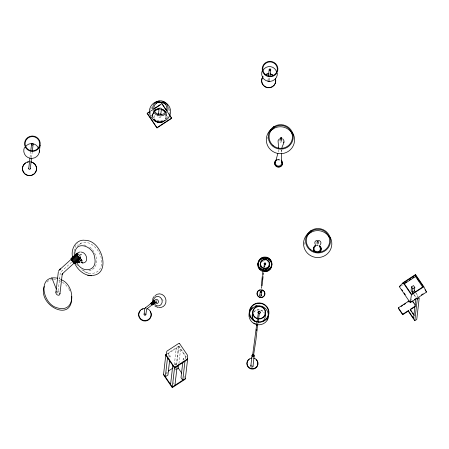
<?xml version="1.0" encoding="UTF-8"?>
<svg xmlns="http://www.w3.org/2000/svg" width="449" height="449" viewBox="0 0 449 449"><rect width="100%" height="100%" fill="white"/><g stroke="black" fill="none" stroke-linecap="round" stroke-linejoin="round"><path stroke-width="0.34" stroke-dasharray="2.25 1.68" d="M281.259 150.87L281.276 152.205M278.683 149.775L278.228 151.998M281.259 150.875L281.388 149.865M74.107 251.872L74.063 255.038M74.169 251.26L74.366 249.414L75.791 245.693L77.318 243.773M165.782 113.9L165.849 117.312M30.032 157.358L30.678 151.813M31.576 157.666L32.216 152.116M152.873 115.786L152.868 115.859A6.589 6.454 6.6 0 0 153.541 118.575M166.046 115.567L166.04 115.64A6.589 6.454 6.6 0 1 165.226 118.884M168.151 355.529L168.386 353.492L170.137 356.063L169.823 358.773M174.335 364.655L176.216 348.385L177.967 350.95L176.395 364.509M175.228 365.116L175.385 363.763L173.819 364.784M176.002 367.899L175.767 369.937L175.071 368.91M176.71 364.986L178.898 346.061L167.09 353.767M178.927 363.488L180.577 349.249L177.967 350.95M183.057 360.008L183.214 358.65L185.824 356.949L178.825 346.684L166.298 354.856M185.589 358.981L185.824 356.949M267.93 80.567L268.328 77.116M269.552 80.18L269.866 77.419M156.016 300.841L156.28 300.156M80.736 255.503L81.089 254.572L80.865 254.869L82.038 253.825L80.04 254.723M154.995 115.449L153.732 118.379L152.121 116.549M80.253 260.656L80.82 260.291M77.2 246.428C86.477 234.743 102.467 250.564 101.446 261.868C102.524 274.317 87.903 276.915 81.146 268.794M71.587 262.188L60.334 272.324L57.927 293.13L57.062 290.969L56.58 291.154M47.033 282.073L48.52 280.777L51.629 279.564M150.146 111.257L151.908 110.106M150.696 111.172L151.874 110.403M168.571 357.084L170.137 356.063M165.776 373.321L167.477 372.21M401.008 286.007L402.747 284.868M416.902 297.008L417.879 296.368L416.032 293.652M79.271 244.548L81.931 242.92M88.891 270.747C100.946 268.794 97.253 250.997 88.678 246.523M57.012 290.969L58.55 291.294L59.425 292.153M53.392 279.486L55.154 279.401L57.624 279.991M159.889 109.275L161.028 109.404M83.862 244.991L85.922 245.283M80.248 260.717L82.077 261.481L81.303 259.292M88.644 273.295L85.288 271.785L82.156 269.338M59.055 278.554L60.868 279.497M58.853 280.288L61.872 281.86M80.416 259.595L83.087 261.037L81.718 259.949M62.478 282.168L65.779 284.919L68.529 288.342M156.718 302.688L155.966 301.52M415.914 292.939L418.137 296.194M414.332 294.757L416.178 297.474M413.703 294.387L415.926 297.642M411.413 299.326L412.143 300.392M167.791 112.25L168.976 113.984M167.758 112.553L168.942 114.282M178.898 346.061L186.419 357.095M183.214 358.65L184.264 360.193M175.385 363.763L176.081 364.79M183.978 376.447L184.674 377.474M166.54 372.99L167.241 374.017M173.185 382.744L173.886 383.772M76.341 263.63L78.289 267.161M68.815 288.898L70.252 291.659M81.353 259.5L82.032 261.34L81.218 259.051M80.893 258.691L81.819 261.211L81.19 259.432M80.32 259.696L80.792 260.992L80.354 259.758M80.169 259.702L80.612 260.948M155.971 301.913L156.224 302.817M156.022 301.358L156.409 302.755M155.971 301.408L156.112 301.908M178.247 346.488A0.786 0.769 6.6 0 1 179.336 346.701M253.646 312.392A6.235 6.112 6.6 0 1 264.399 313.453M253.702 311.746A6.6 6.466 6.6 0 1 264.467 312.801M261.975 261.778A4.456 4.367 6.6 0 1 265.236 260.813M267.396 261.61A4.456 4.367 6.6 0 1 268.249 262.396M264.034 260.594A4.715 4.619 6.6 0 1 265.264 260.56M162.678 299.32A5.018 4.557 75.1 0 1 162.993 300.589M317.05 244.918A3.929 3.85 6.6 0 1 318.072 244.991M304.36 244.503A13.358 13.088 6.6 0 1 304.383 242.449M316.006 245.423A3.929 3.85 6.6 0 1 318.032 245.3M316.988 245.704A3.143 3.081 6.6 0 1 317.808 245.76M281.529 141.345A0.786 0.769 6.6 0 1 280.793 142.165L280.591 142.148A0.786 0.769 6.6 0 1 280.154 140.885M267.138 138.601A13.358 13.088 6.6 0 1 267.335 137.242M277.482 160.113A3.143 3.081 6.6 0 1 280.569 160.72M277.342 159.361A3.929 3.85 6.6 0 1 280.344 159.563M277.308 159.676A3.929 3.85 6.6 0 1 280.305 159.878M268.109 80.208A0.786 0.769 6.6 0 1 269.349 80.292M168.953 108.658A9.429 9.238 6.6 0 1 167.039 117.694M166.613 118.132A9.429 9.238 6.6 0 1 165.176 119.266M162.959 120.304A9.429 9.238 6.6 0 1 154.203 118.772M150.881 113.793A9.429 9.238 6.6 0 1 150.774 109.595M150.92 109.012A9.429 9.238 6.6 0 1 151.588 107.322M166.237 113.844A7.072 6.931 6.6 0 1 165.647 119.114M160.95 116.875A1.97 1.931 6.6 0 1 157.605 116.212M159.339 113.67A1.97 1.931 6.6 0 1 159.85 113.704M166.253 113.692A7.072 6.931 6.6 0 1 165.664 118.963M152.682 117.503A7.072 6.931 6.6 0 1 152.402 115.719M281.282 150.533L281.237 151.218L281.282 150.533"/><path stroke-width="0.67" d="M253.685 355.58L253.034 356.046L252.602 355.423L256.564 325.486M260.661 291.569C262.368 291.861 259.741 291.367 261.436 291.654M260.212 312.532L260.19 312.813A1.1 1.078 6.6 0 1 258.899 313.655M281.719 148.552C281.994 145.599 285.805 141.738 282.977 139.038M257.502 325.615L255.981 339.517L253.455 355.934L252.624 355.67L252.961 355.007M74.719 254.718C74.831 239.165 93.779 246.153 94.627 257.518C98.14 272.038 81.061 273.845 76.453 261.688M262.289 276.466L261.29 285.783M262.351 279.598L262.48 278.363M262.744 275.927L262.929 274.171M263.069 276.562L262.064 285.918M260.689 291.463L261.419 291.491M261.413 288.241L261.61 286.445M261.049 291.614L261.2 290.222M28.753 168.454L29.954 158.054M30.756 151.117L31.559 144.18M30.291 168.762L31.497 158.357M32.3 151.42L33.103 144.488A0.786 0.769 6.6 0 0 32.075 143.601A0.786 0.769 6.6 0 0 31.812 144.909A0.786 0.769 6.6 0 0 33.103 144.488M39.299 152.239L40.107 145.24A7.857 7.7 6.6 0 0 29.864 136.412A7.857 7.7 6.6 0 0 27.232 149.483A7.857 7.7 6.6 0 0 40.107 145.24M79.827 257.922L63.326 272.897L62.153 274.39L62.243 273.946L59.941 293.837C59.543 296.761 55.491 294.684 55.917 292.428L58.364 271.583M169.368 114.562L171.692 118.328L157.015 127.909L147.177 113.468L149.556 111.638M158.402 114.579L159.064 108.894M157.015 127.909L147.21 113.17M153.67 108.955L161.887 103.59L166.186 110.241M160.787 114.405L161.376 109.348M144.112 314.238L144.746 308.744M145.863 314.586L146.621 309.187M166.5 354.149L165.849 354.575L163.509 374.803L172.253 387.639L185.302 379.124L187.643 358.891L187.205 358.251A0.786 0.769 6.6 0 1 186.992 359.318M166.169 354.637L166.86 351.174L178.607 343.513L179.679 343.743M167.528 357.763L165.327 376.75L167.937 375.044L169.666 360.132M170.575 384.451L172.775 365.464M172.253 387.639L174.594 367.411L165.849 354.575M174.936 385.309L177.131 366.328M181.75 373.181L178.376 368.231L178.769 364.841M182.822 362.04L181.014 377.637L182.765 380.202L184.96 361.221M187.323 358.83L187.547 355.294L179.662 343.721M268.407 76.425L269.204 69.516M269.95 76.728L270.747 69.825A0.786 0.769 6.6 0 0 269.726 68.938A0.786 0.769 6.6 0 0 269.462 70.246A0.786 0.769 6.6 0 0 270.747 69.825M250.845 365.823L252.063 355.305M259.825 295.352L260.274 291.457M253.006 366.249L254.218 355.731M261.369 295.655L261.818 291.766A0.786 0.769 6.6 0 0 260.79 290.885A0.786 0.769 6.6 0 0 260.532 292.192A0.786 0.769 6.6 0 0 261.818 291.766M280.041 140.621L280.333 138.129M281.585 140.924L281.871 138.432M409.14 300.808L398.364 307.84L398.308 308.306L402.68 314.727L408.225 311.106L408.281 310.641L402.736 314.255L402.68 314.727M415.179 291.85L414.438 290.767L414.814 287.5L413.501 285.575L411.542 286.849L411.116 290.587L413.333 293.842M415.23 306.106L410.24 309.361L410.184 309.827L415.173 306.572M413.591 293.674L412.479 292.041L412.856 288.774L411.542 286.849M415.763 299.023L413.529 318.341L408.281 310.641M417.289 299.101L419.248 297.827L416.745 319.452L414.786 320.732L417.289 299.101L416.549 298.018M256.587 324.554L258.282 313.481M257.675 324.711L257.838 323.533M258.035 322.186L259.37 313.61M410.24 302.699L411.424 294.819L403.123 282.634L415.51 274.552L423.817 286.737L426.55 292.052L410.24 302.699L399.307 286.653L403.123 282.634M252.647 355.294L252.955 355.047M262.536 274.126L262.918 271.729M263.316 274.221L263.501 273.026M78.356 262.02L78.547 260.847L78.839 262.115M263.703 269.473L263.9 268.401M55.917 292.428L56.237 291.474M264.091 267.391L264.281 266.47M44.227 286.524C37.385 305.326 73.103 323.757 71.683 296.261M263.889 266.431L264.068 265.612M264.652 266.594L264.989 265.067M71.065 258.747L76.874 253.326C78.732 253.82 80.377 256.239 80.629 258.153L74.876 263.339C72.991 262.895 71.666 260.543 71.065 258.747L77.054 253.253M71.649 258.944L71.935 260.381M76.874 253.326C77.121 255.24 78.766 257.659 80.629 258.153M74.876 263.339L74.848 262.71M264.669 263.434C264.427 264.068 264.972 262.609 265.37 263.411M264.618 264.938L264.77 264.349M275.417 162.42L277.88 153.3M283.729 142.614L283.981 141.878M264.904 263.889L265.017 263.563M151.027 303.21L153.985 300.802L154.911 301.352L155.337 302.575L152.43 304.854L151.504 304.31L151.027 303.21L154.13 300.802M153.743 296.761L152.918 298.338L152.531 301.588M153.9 112.458A7.74 7.582 6.6 0 0 166.955 112.345A7.74 7.582 6.6 0 0 161.281 100.795A7.74 7.582 6.6 0 0 153.025 110.667L153.9 112.458L151.914 115.859L153.782 112.211M320.143 244.952C324.105 239.306 312.162 238.503 315.355 244.626M272.986 127.769L273.834 126.719L276.752 125.316A12.465 12.218 6.6 0 1 293.163 138.27A12.465 12.218 6.6 0 1 274.322 147.328A12.465 12.218 6.6 0 1 273.834 126.719M311.084 230.567A12.465 12.218 6.6 0 0 311.572 251.176A12.465 12.218 6.6 0 0 330.413 242.118A12.465 12.218 6.6 0 0 313.997 229.17L311.084 230.567L309.81 232.139A14.143 13.857 6.6 0 0 305.937 251.35A14.143 13.857 6.6 0 0 325.553 255.24A14.143 13.857 6.6 0 0 329.426 236.022M59.773 270.107L60.054 269.754M274.513 127.157L273.003 128.93L274.513 127.157L274.036 126.624M311.758 231.005L310.248 232.778L311.758 231.005L311.286 230.472M402.714 283.746L403.668 282.741L415.404 275.085L423.267 286.625L411.531 294.286L403.668 282.741M257.546 325.688L256.463 325.542M74.478 255.936L71.599 258.529L71.116 258.506M71.138 259.135L76.897 253.949M59.97 269.394L71.503 259.006M71.346 259.645L77.099 254.46M71.66 260.24L77.413 255.054M72.07 260.88L77.823 255.7M72.536 261.526L78.294 256.345M73.041 262.132L78.794 256.946M73.541 262.654L79.293 257.468M74.001 263.058L79.754 257.872M76.768 260.981L77.728 260.117M74.394 263.316L80.147 258.13M80.085 261.531C78.996 262.912 75.342 261.98 74.691 263.428L80.685 257.911M58.628 270.848L60.014 269.007L60.722 269.074M151.027 303.384L153.985 300.802M145.605 307.7L151.229 303.26M152.436 302.334L154.31 300.858M151.077 303.597L153.833 301.172M151.184 303.833L153.884 301.38M151.33 304.074L153.99 301.616M151.504 304.31L154.31 302.093L155.337 302.575M151.706 304.517L154.512 302.3M151.908 304.686L154.714 302.469M152.11 304.804L154.916 302.587M146.941 308.912L155.388 302.272M152.284 304.86L155.393 302.446M154.366 110.78L155.803 109.657A7.072 6.931 6.6 0 1 159.316 108.669M154.344 110.931L155.786 109.803A7.072 6.931 6.6 0 1 159.3 108.821M154.692 111.257L156.033 110.213A6.589 6.454 6.6 0 1 158.738 109.326M164.575 120.416L163.133 121.544A7.072 6.931 6.6 0 1 153.423 119.165M163.369 121.494L163.116 121.69A7.072 6.931 6.6 0 1 161.427 122.414M256.121 329.847L256.486 330.273L257.058 329.987M147.177 113.468L149.523 111.936M154.22 108.871L160.091 105.038M157.049 127.606L171.731 118.025M151.077 303.086L151.504 303.075M152.43 304.854L152.531 304.276M168.426 371.02L172.899 368.096M174.594 367.411L187.643 358.891M187.57 359.514L174.521 368.034L165.776 355.198M176.811 369.252L178.376 368.231M185.375 378.501L172.326 387.016L163.582 374.18M399.307 286.653L400.469 285.895M405.133 282.853L406.878 281.714M409.207 280.193L410.958 279.053M412.704 277.909L413.871 277.151M403.909 284.11L415.51 276.545L415.404 275.085M412.856 288.774L414.814 287.5M412.479 292.041L414.438 290.767M411.424 294.819L423.817 286.737M401.142 306.454L402.848 305.348M403.982 304.607L405.683 303.496M407.956 302.014L409.09 301.273M410.347 302.166L411.503 301.408M414.405 299.511L415.566 298.759M421.364 294.971L423.104 293.837M259.522 311.903C260.229 311.269 258.08 311.056 258.747 311.814M77.739 252.787L80.13 251.917M279.373 138.797L278.043 140.705L278.672 148.35M153.603 302.188L153.21 302.082L153.362 302.373C152.615 302.57 153.799 302.957 153.659 302.345M57.82 278.257C36.941 273.969 42.268 303.788 56.799 307.711C76.437 314.031 75.415 285.295 61.468 279.811M153.749 303.401L155.522 303.036M159.844 108.018L160.989 108.243M83.486 262.918C89.446 261.75 86.298 252.012 81.089 252.063M84.098 240.159C75.325 239.845 70.471 249.84 72.676 257.479M79.305 261.307L78.766 261.273A40.056 2.223 -8.3 0 1 77.716 261.088L77.873 260.667L79.726 260.196L79.321 259.101M84.586 240.294C103.113 239.558 112.671 278.565 88.661 275.259M83.037 262.962L80.921 262.542M74.405 262.805C77.408 269.535 83.817 275.49 91.501 275.765M87.712 275.231L88.189 275.304M158.194 307.582L154.793 305.926M82.33 262.755L82.801 262.923L81.617 262.39L82.015 262.648M258.675 313.144L258.439 312.987A1.1 1.078 6.6 0 1 258.063 312.246L258.085 311.965A1.1 1.078 6.6 0 1 260.257 312.111L260.24 312.392A1.1 1.078 6.6 0 1 259.236 313.256M73.793 262.62L72.261 260.891M78.188 262.306L77.413 260.701L79.288 262.884L78.294 261.082M77.413 260.701L78.626 262.216L78.16 261.004M417.57 278.874L419.13 281.164M424.99 289.762L426.55 292.052M415.51 276.545L422.896 287.382M412.502 300.931L415.42 305.208M412.816 301.93L413.546 303.002M401.793 289.616L402.573 290.756M404.128 293.034L405.29 294.746M410.24 309.361L414.36 315.411M410.571 310.394L411.727 312.094M412.502 313.222L413.271 314.356M408.225 311.106L414.786 320.732M398.364 307.84L402.736 314.255M161.887 103.59L166.613 110.521M169.335 114.86L171.692 118.328M51.831 277.83L56.316 289.089M76.319 261.576L76.7 262.536M154.709 302.357L154.956 303.187M153.362 302.373L153.44 302.693M415.51 274.552L415.583 275.523M59.897 293.276L59.941 293.837M281.321 153.536L281.635 162.841M175.245 366.985A0.786 0.769 6.6 0 1 174.156 366.766M166.287 355.215A0.786 0.769 6.6 0 1 166.349 354.283M253.023 365.969A1.1 1.078 6.6 0 1 251.44 367.001A1.1 1.078 6.6 0 1 251.311 365.138M257.979 318.605A6.235 6.112 6.6 0 1 254.252 308.749A6.235 6.112 6.6 0 1 264.859 310.248A6.235 6.112 6.6 0 1 258.517 318.683M253.051 318.476A6.235 6.112 6.6 0 1 252.686 317.471M252.506 316.422A6.235 6.112 6.6 0 1 252.518 315.355M268.654 316.09A9.884 9.682 6.6 0 1 256.603 324.554A9.884 9.682 6.6 0 1 249.565 311.696M250.778 309.468A9.884 9.682 6.6 0 1 252.534 307.621M255.313 306.05A9.884 9.682 6.6 0 1 257.187 305.561M256.895 322.028A9.884 9.682 6.6 0 1 251.597 306.28A9.884 9.682 6.6 0 1 268.272 309.007A9.884 9.682 6.6 0 1 258.169 322.236M257.591 321.804A9.519 9.328 6.6 0 1 251.608 306.824A9.519 9.328 6.6 0 1 267.857 308.951A9.519 9.328 6.6 0 1 258.203 321.882M267.739 318.425A9.519 9.328 6.6 0 1 266.914 320.07M255.492 323.852A9.519 9.328 6.6 0 1 253.814 323.039M249.352 316.023A9.519 9.328 6.6 0 1 258.792 305.791A9.519 9.328 6.6 0 1 268.294 316.057M256.806 318.65A6.6 6.466 6.6 0 1 254.488 307.969A6.6 6.466 6.6 0 1 265.331 310.467A6.6 6.466 6.6 0 1 258.484 319.037M265.23 314.923A6.6 6.466 6.6 0 1 261.975 321.607M254.897 321.215A6.6 6.466 6.6 0 1 252.54 313.671M253.354 354.463A1.1 1.078 6.6 0 1 254.027 356.158A1.1 1.078 6.6 0 1 252.175 356.035A1.1 1.078 6.6 0 1 253.068 354.446M253.528 358.027A5.5 5.388 6.6 0 1 256.901 366.513A5.5 5.388 6.6 0 1 247.646 365.884A5.5 5.388 6.6 0 1 252.097 357.926M256.031 359.688A5.5 5.388 6.6 0 1 256.654 367.181A5.5 5.388 6.6 0 1 249.038 367.972A5.5 5.388 6.6 0 1 247.977 360.525M248.275 360.16A5.5 5.388 6.6 0 1 249.352 359.239M258.388 313.408A1.1 1.078 6.6 0 1 258.018 312.667L258.035 312.386A1.1 1.078 6.6 0 1 258.759 311.578M261.116 294.926A0.786 0.769 6.6 0 1 261.138 296.059A0.786 0.769 6.6 0 1 259.982 295.981A0.786 0.769 6.6 0 1 260.162 294.858M269.204 264.455A4.456 4.367 6.6 0 1 267.649 268.541M266.661 269.136A4.456 4.367 6.6 0 1 265.55 269.467M261.722 289.936A3.929 3.85 6.6 0 1 264.321 295.717A3.929 3.85 6.6 0 1 257.906 296.11A3.929 3.85 6.6 0 1 259.696 290.06M261.739 289.779A3.929 3.85 6.6 0 1 264.152 295.84A3.929 3.85 6.6 0 1 257.541 295.397A3.929 3.85 6.6 0 1 260.717 289.712M258.074 265.342A6.802 6.662 6.6 0 1 263.917 258.237A6.802 6.662 6.6 0 1 271.516 263.585A6.802 6.662 6.6 0 1 266.554 271.308M265.971 271.426A6.802 6.662 6.6 0 1 264.197 271.477M260.437 269.9A6.802 6.662 6.6 0 1 258.663 267.587M258.444 267.048A6.802 6.662 6.6 0 1 258.141 265.92M265.471 263.333A0.786 0.769 6.6 0 0 264.186 263.759A0.786 0.769 6.6 0 0 264.455 264.332L264.629 264.444A0.786 0.769 6.6 0 0 265.746 263.911M265.606 263.484A0.786 0.769 6.6 0 1 265.741 263.866M269.097 263.26A4.715 4.619 6.6 0 1 264.36 269.754A4.715 4.619 6.6 0 1 260.976 262.457M271.269 262.003A7.061 6.915 6.6 0 1 266.218 271.639A7.061 6.915 6.6 0 1 257.799 264.556A7.061 6.915 6.6 0 1 266.734 258.186M267.318 258.377A7.061 6.915 6.6 0 1 270.988 261.464M30.874 161.971A7.072 6.931 6.6 0 1 35.847 171.849A7.072 6.931 6.6 0 1 24.852 173.959A7.072 6.931 6.6 0 1 25.565 162.987M27.221 162.196A7.072 6.931 6.6 0 1 28.422 161.909M30.891 161.814A7.072 6.931 6.6 0 1 35.23 172.725A7.072 6.931 6.6 0 1 23.331 171.922A7.072 6.931 6.6 0 1 29.05 161.691M30.308 168.56A0.786 0.769 6.6 0 1 29.269 169.335A0.786 0.769 6.6 0 1 28.932 168.1M39.428 150.235A7.857 7.7 6.6 0 1 30.072 158.261A7.857 7.7 6.6 0 1 24.543 147.283M25.335 146.975A7.319 7.167 6.6 0 1 38.513 148.428M75.292 263.456A41.499 5.046 -25.5 0 1 74.921 263.355M75.292 263.569A40.056 2.223 -8.3 0 1 74.691 263.428M145.729 313.93A0.892 0.876 6.6 0 1 145.543 315.097A0.892 0.876 6.6 0 1 144.342 315.018A0.892 0.876 6.6 0 1 144.314 313.834M150.241 311.606A6.286 6.157 6.6 0 1 148.742 319.795A6.286 6.157 6.6 0 1 140.284 319.009A6.286 6.157 6.6 0 1 140.312 310.686M141.57 309.658A6.286 6.157 6.6 0 1 143.057 308.991M146.89 308.553A6.286 6.157 6.6 0 1 149.73 318.476A6.286 6.157 6.6 0 1 139.319 317.056A6.286 6.157 6.6 0 1 144.73 308.255M152.301 304.669A0.892 0.37 51.7 0 1 151.313 303.855A0.892 0.37 51.7 0 1 151.566 303.255M153.496 301.588A4.782 4.35 75.1 0 1 158.772 296.587A4.782 4.35 75.1 0 1 161.533 303.911A4.782 4.35 75.1 0 1 154.372 303.906M154.978 300.185A2.105 1.914 75.1 0 1 158.289 300.819A2.105 1.914 75.1 0 1 156.263 303.597M157.29 294.241A6.887 6.258 75.1 0 1 165.967 300.089A6.887 6.258 75.1 0 1 158.918 307.419M154.709 296.267A6.887 6.258 75.1 0 1 155.449 295.425M155.87 295.06A6.887 6.258 75.1 0 1 156.796 294.465M307.627 235.023A13.358 13.088 6.6 0 1 329.487 237.628M319.862 246.187A3.929 3.85 6.6 0 1 320.232 251.625M314.014 251.204A3.929 3.85 6.6 0 1 313.75 247.36M314.317 246.529A3.929 3.85 6.6 0 1 316.006 245.423M319.043 245.317A3.929 3.85 6.6 0 1 317.572 252.607M315.58 252.209A3.929 3.85 6.6 0 1 316.04 245.115M319.267 246.473A3.143 3.081 6.6 0 1 319.374 251.013A3.143 3.081 6.6 0 1 314.749 250.699A3.143 3.081 6.6 0 1 315.445 246.215M318.313 243.313A0.786 0.769 6.6 0 1 318.049 243.611M317.095 243.543A0.786 0.769 6.6 0 1 316.955 243.392M292.181 132.174A14.143 13.857 6.6 0 1 288.645 151.161A14.143 13.857 6.6 0 1 269.164 148.159A14.143 13.857 6.6 0 1 271.572 128.998M270.382 131.175A13.358 13.088 6.6 0 1 292.552 134.397M282.292 162.1A3.929 3.85 6.6 0 1 280.165 166.854A3.929 3.85 6.6 0 1 275.136 165.165A3.929 3.85 6.6 0 1 276.388 160.113M281.197 160.125A3.929 3.85 6.6 0 1 281.332 165.804A3.929 3.85 6.6 0 1 275.551 165.412A3.929 3.85 6.6 0 1 276.427 159.805M281.472 162.05A3.143 3.081 6.6 0 1 278.296 166.102A3.143 3.081 6.6 0 1 275.68 161.657M277.347 73.238A7.857 7.7 6.6 0 1 267.986 81.263A7.857 7.7 6.6 0 1 262.457 70.291M262.946 70.527A7.319 7.167 6.6 0 1 276.736 72.648M275.389 78.513A7.072 6.931 6.6 0 1 267.632 87.566A7.072 6.931 6.6 0 1 262.991 76.599M265.286 74.629A7.072 6.931 6.6 0 1 268.227 73.799M270.068 73.928A7.072 6.931 6.6 0 1 273.351 75.522M275.372 78.665A7.072 6.931 6.6 0 1 267.615 87.723A7.072 6.931 6.6 0 1 262.974 76.757M265.269 74.787A7.072 6.931 6.6 0 1 268.21 73.956M270.051 74.079A7.072 6.931 6.6 0 1 273.334 75.679M269.406 81.061A0.786 0.769 6.6 0 1 267.958 80.966M162.83 101.508A10.608 10.394 6.6 0 1 169.312 116.532A10.608 10.394 6.6 0 1 152.946 119.243L151.139 117.178A10.608 10.394 6.6 0 1 159.401 101.132M155.904 103.175A9.429 9.238 6.6 0 1 165.804 104.258M162.364 121.556A6.589 6.454 6.6 0 1 154.136 119.541M161.017 109.483A6.589 6.454 6.6 0 1 165.086 112.424M160.832 122.555A7.072 6.931 6.6 0 1 157.767 122.47M156.05 121.808A7.072 6.931 6.6 0 1 153.749 119.816M161.135 109.023A7.072 6.931 6.6 0 1 165.496 112.183M157.7 114.736A1.97 1.931 6.6 0 1 158.834 113.765M160.338 113.866A1.97 1.931 6.6 0 1 161.107 114.529M161.152 108.877A7.072 6.931 6.6 0 1 165.513 112.031M253.691 355.496L253.505 355.114L253.691 355.496M264.203 263.602L264.175 263.961A0.786 0.769 6.6 0 0 265.729 264.063L265.757 263.709A0.786 0.769 6.6 0 0 264.203 263.602M145.347 308.121C144.572 308.306 146.739 306.819 145.347 308.121M62.366 273.901L62.147 274.244L62.372 273.924M281.254 137.529L281.052 137.512A0.786 0.769 6.6 0 0 280.951 139.038L281.153 139.05A0.786 0.769 6.6 0 0 281.254 137.529M317.858 241.382L317.651 241.371A0.786 0.769 6.6 0 0 317.555 242.892L317.757 242.909A0.786 0.769 6.6 0 0 317.858 241.382M156.005 113.103L154.888 111.829A6.561 6.426 6.6 0 1 159.429 101.957A6.561 6.426 6.6 0 1 166.652 110.201A6.561 6.426 6.6 0 1 156.005 113.103M261.52 266.678A4.456 4.367 6.6 0 0 269.131 265.46A4.456 4.367 6.6 0 0 264.22 259.601A4.456 4.367 6.6 0 0 261.52 266.678M259.713 268.132A6.802 6.662 6.6 0 0 271.325 266.274A6.802 6.662 6.6 0 0 263.832 257.333A6.802 6.662 6.6 0 0 259.713 268.132M261.324 266.835A4.715 4.619 6.6 0 0 269.372 265.55A4.715 4.619 6.6 0 0 264.175 259.354A4.715 4.619 6.6 0 0 261.324 266.835M259.511 268.289A7.061 6.915 6.6 0 0 271.566 266.364A7.061 6.915 6.6 0 0 263.788 257.086A7.061 6.915 6.6 0 0 259.511 268.289M27.585 149.09A7.319 7.167 6.6 0 0 39.579 145.134A7.319 7.167 6.6 0 0 30.044 136.911A7.319 7.167 6.6 0 0 27.585 149.09M310.332 249.335A11.68 11.444 6.6 0 0 329.476 243.021A11.68 11.444 6.6 0 0 314.249 229.899A11.68 11.444 6.6 0 0 310.332 249.335M273.087 145.487A11.68 11.444 6.6 0 0 292.232 139.173A11.68 11.444 6.6 0 0 277.005 126.046A11.68 11.444 6.6 0 0 273.087 145.487M264.876 74.82A7.857 7.7 6.6 0 0 277.757 70.577A7.857 7.7 6.6 0 0 267.514 61.749A7.857 7.7 6.6 0 0 264.876 74.82M265.236 74.427A7.319 7.167 6.6 0 0 277.224 70.471A7.319 7.167 6.6 0 0 267.688 62.248A7.319 7.167 6.6 0 0 265.236 74.427"/></g></svg>
